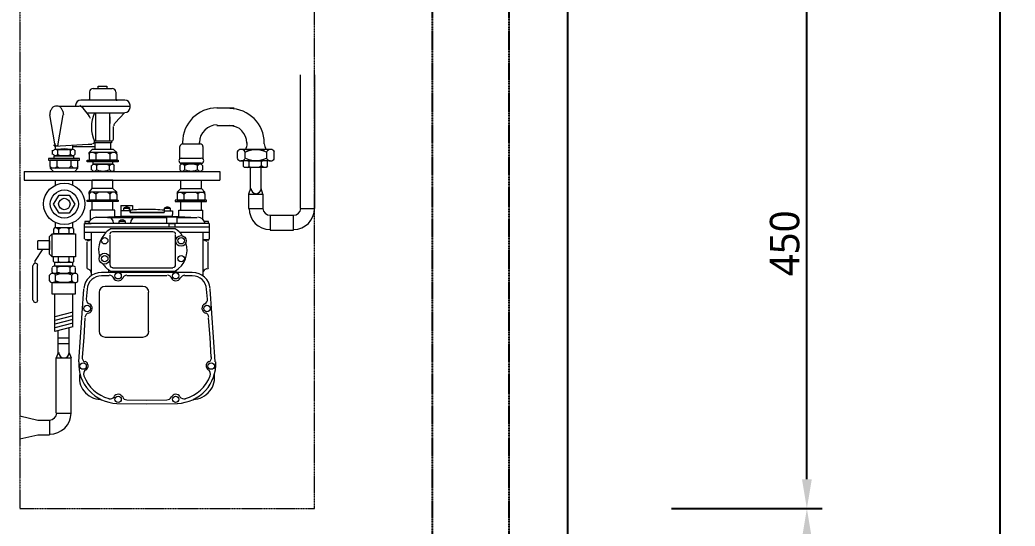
# Model space of a CAD drawing. Header units: millimetres. Extents: x -9013 to 516, y -36629 to 6082.
# Drawn here: x -329 to 516, y -30592 to -30162 of the extents above; entities that cross this region are included whole.
import ezdxf

# ---------------------------------------------------------------- set-up
doc = ezdxf.new("R2010")
doc.units = ezdxf.units.MM
doc.header["$LTSCALE"] = 0.05
doc.linetypes.add('CENTER', pattern=[50.8, 31.75, -6.35, 6.35, -6.35])
doc.linetypes.add('CENTER2', pattern=[28.575, 19.05, -3.175, 3.175, -3.175])
doc.layers.get('0').update_dxf_attribs({"lineweight": 18})
doc.layers.get('Defpoints').update_dxf_attribs({"color": 140, "lineweight": 18})
for name, color, linetype in [('1', 7, 'Continuous'), ('2CONC', 4, 'Continuous'), ('HWAT___5CS', 3, 'CENTER2')]:
    doc.layers.add(name, color=color, linetype=linetype)
doc.layers.add('G-Anno-Std-Cntr', color=1, linetype='CENTER2', lineweight=18)
doc.styles.add('trebuchet_MS', font='trebuc.ttf')
doc.dimstyles.new('MGP', dxfattribs={"dimtxt": 2.5, "dimasz": 2.5, "dimexe": 1.25, "dimexo": 0.625, "dimtad": 1, "dimdec": 0, "dimtxsty": 'trebuchet_MS', "dimcen": 2.5, "dimclrt": 7, "dimadec": 0, "dimazin": 0, "dimtfac": 1, "dimtdec": 0, "dimtmove": 0, "dimatfit": 3, "dimfxl": 1.148294, "dimfxlon": 1, "dimarcsym": 2})

# ---------------------------------------------------------------- blocks, each defined once
blk = doc.blocks.new('*D1034')
at = {"color": 0, "lineweight": -2, "transparency": 16777216}
for p, q in [((224.17, -30576.94), (352, -30576.94)), ((339, -30651.94), (339, -30601.94)), ((224.17, -30676.94), (352, -30676.94))]:
    blk.add_line(p, q, dxfattribs=at)
at = {"color": 0, "transparency": 16777216}
for points in [[(334.84, -30601.94), (343.17, -30601.94), (339, -30576.94)], [(334.84, -30651.94), (343.17, -30651.94), (339, -30676.94)]]:
    blk.add_solid(points, dxfattribs=at)
at = {"layer": 'Defpoints', "color": 0, "transparency": 16777216}
for p in [(-101.88, -30576.94), (339, -30576.94), (-101.88, -30676.94)]:
    blk.add_point(p, dxfattribs=at)
at = {"color": 7, "transparency": 16777216, "insert": (320.28, -30626.94), "char_height": 25, "attachment_point": 5, "rotation": 90, "style": 'trebuchet_MS'}
blk.add_mtext('100', dxfattribs=at)
blk = doc.blocks.new('*D1035')
at = {"color": 0, "lineweight": -2, "transparency": 16777216}
for p, q in [((224.17, -30126.94), (352, -30126.94)), ((339, -30551.94), (339, -30151.94)), ((224.17, -30576.94), (352, -30576.94))]:
    blk.add_line(p, q, dxfattribs=at)
at = {"color": 0, "transparency": 16777216}
for points in [[(334.84, -30151.94), (343.17, -30151.94), (339, -30126.94)], [(334.84, -30551.94), (343.17, -30551.94), (339, -30576.94)]]:
    blk.add_solid(points, dxfattribs=at)
at = {"layer": 'Defpoints', "color": 0, "transparency": 16777216}
for p in [(-101.88, -30126.94), (339, -30126.94), (-101.88, -30576.94)]:
    blk.add_point(p, dxfattribs=at)
at = {"color": 7, "transparency": 16777216, "insert": (320.28, -30351.94), "char_height": 25, "attachment_point": 5, "rotation": 90, "style": 'trebuchet_MS'}
blk.add_mtext('450', dxfattribs=at)
blk = doc.blocks.new('*D1039')
at = {"color": 0, "lineweight": -2, "transparency": 16777216}
for p, q in [((387.85, -30026.94), (515.68, -30026.94)), ((502.68, -30051.94), (502.68, -32351.94)), ((387.85, -32376.94), (515.68, -32376.94))]:
    blk.add_line(p, q, dxfattribs=at)
at = {"color": 0, "transparency": 16777216}
for points in [[(498.52, -30051.94), (506.85, -30051.94), (502.68, -30026.94)], [(498.52, -32351.94), (506.85, -32351.94), (502.68, -32376.94)]]:
    blk.add_solid(points, dxfattribs=at)
at = {"layer": 'Defpoints', "color": 0, "transparency": 16777216}
for p in [(136.28, -30026.94), (136.28, -32376.94), (502.68, -32376.94)]:
    blk.add_point(p, dxfattribs=at)
at = {"color": 7, "transparency": 16777216, "insert": (483.96, -31201.94), "char_height": 25, "attachment_point": 5, "rotation": 90, "style": 'trebuchet_MS'}
blk.add_mtext('2350', dxfattribs=at)
blk = doc.blocks.new('gas meter 1')
at = {"layer": '1', "color": 42, "lineweight": 9}
for points in [[(-6242.32, 3115), (-6242.32, 3001.6)], [(-6230.2, 3115), (-6230.2, 3001.6)], [(-6284.55, 3018.42), (-6286.11, 3013.72), (-6273.99, 3013.72), (-6275.56, 3018.42)], [(-6286.11, 3013.72), (-6286.11, 3001.6)], [(-6273.99, 3013.72), (-6273.99, 3001.6)], [(-6267.74, 2995.74), (-6248.19, 2995.74)], [(-6267.74, 2983.22), (-6248.19, 2983.22)], [(-6447.75, 2879.22), (-6449.31, 2874.92)], [(-6449.31, 2827.99), (-6449.31, 2874.92), (-6436.8, 2874.92)], [(-6438.36, 2879.22), (-6436.8, 2874.92)], [(-6436.8, 2827.99), (-6436.8, 2874.92)], [(-6480.2, 2825.65), (-6464.95, 2822.13)], [(-6464.95, 2822.13), (-6455.17, 2822.13)], [(-6480.2, 2806.1), (-6464.95, 2809.62)], [(-6464.95, 2809.62), (-6455.17, 2809.62)]]:
    blk.add_lwpolyline(points, dxfattribs=at)
at = {"layer": '1', "color": 0, "lineweight": 5}
for points in [[(-6421.16, 3100.14), (-6421.16, 3094.27)], [(-6418.03, 3103.26), (-6402, 3103.26)], [(-6413.73, 3103.26), (-6413.73, 3105.22), (-6406.3, 3105.22), (-6406.3, 3103.26)], [(-6398.87, 3100.14), (-6398.87, 3094.27)], [(-6391.44, 3093.49), (-6428.59, 3093.49)], [(-6421.94, 3093.49), (-6422.33, 3093.49)], [(-6398.48, 3093.49), (-6397.7, 3093.49)], [(-6446.96, 3088.41), (-6429.76, 3088.41)], [(-6432.89, 3089.19), (-6432.89, 3088.41)], [(-6386.75, 3088.02), (-6428.98, 3088.02)], [(-6423.5, 3082.54), (-6391.44, 3082.54)], [(-6415.68, 3058.69), (-6415.68, 3082.54)], [(-6403.95, 3058.69), (-6403.95, 3082.54)], [(-6399.26, 3074.33), (-6391.44, 3082.54)], [(-6386.75, 3086.84), (-6386.75, 3089.19)], [(-6313.24, 3086.84), (-6298.38, 3086.84)], [(-6450.48, 3056.34), (-6454.78, 3080.98)], [(-6447.75, 3056.34), (-6443.44, 3080.98)], [(-6403.95, 3079.41), (-6403.95, 3073.55)], [(-6400.82, 3060.25), (-6400.82, 3071.2)], [(-6313.24, 3071.98), (-6298.38, 3071.98)], [(-6402.39, 3058.69), (-6417.25, 3058.69)], [(-6417.25, 3058.69), (-6417.25, 3057.13), (-6416.46, 3057.13)], [(-6403.17, 3057.13), (-6417.25, 3057.13)], [(-6416.46, 3051.65), (-6416.46, 3057.13)], [(-6402.39, 3058.69), (-6402.39, 3058.69), (-6402.39, 3057.13), (-6403.17, 3057.13)], [(-6403.17, 3051.65), (-6403.17, 3057.13)], [(-6342.17, 3057.52), (-6342.17, 3056.34), (-6327.31, 3056.34)], [(-6327.71, 3056.34), (-6327.71, 3057.52)], [(-6287.29, 3056.34), (-6287.29, 3057.52)], [(-6272.82, 3056.34), (-6272.82, 3057.52)], [(-6452.44, 3047.35), (-6452.44, 3050.87)], [(-6451.26, 3054.78), (-6451.26, 3055.56)], [(-6422.33, 3055.95), (-6450.87, 3054)], [(-6450.87, 3055.95), (-6450.48, 3055.95)], [(-6450.09, 3051.65), (-6450.09, 3054)], [(-6435.23, 3051.65), (-6450.09, 3051.65)], [(-6435.62, 3051.65), (-6449.7, 3051.65)], [(-6448.14, 3047.35), (-6448.14, 3050.87)], [(-6446.96, 3051.65), (-6439.14, 3051.65)], [(-6437.19, 3047.35), (-6437.19, 3050.87)], [(-6435.23, 3051.65), (-6435.23, 3055.17)], [(-6435.23, 3054), (-6416.46, 3054)], [(-6433.28, 3047.35), (-6433.28, 3050.87)], [(-6419.2, 3055.95), (-6422.33, 3055.95)], [(-6421.55, 3048.91), (-6418.81, 3051.65)], [(-6421.55, 3047.74), (-6421.55, 3048.91), (-6420.37, 3048.91), (-6421.55, 3048.13)], [(-6399.26, 3048.91), (-6420.37, 3048.91)], [(-6400.82, 3051.65), (-6418.81, 3051.65)], [(-6417.64, 3048.91), (-6415.68, 3048.13), (-6413.73, 3048.91)], [(-6402, 3048.91), (-6403.95, 3047.74), (-6405.91, 3048.91)], [(-6398.09, 3047.74), (-6399.26, 3048.91), (-6398.09, 3048.91), (-6400.82, 3051.65)], [(-6398.09, 3047.74), (-6398.09, 3048.91)], [(-6344.91, 3054), (-6344.91, 3043.44)], [(-6324.97, 3054), (-6324.97, 3043.44)], [(-6295.89, 3049.7), (-6295.89, 3044.22)], [(-6268.52, 3051.65), (-6291.98, 3051.65)], [(-6289.24, 3049.7), (-6289.24, 3044.22)], [(-6288.46, 3051.65), (-6272.43, 3051.65)], [(-6270.86, 3049.7), (-6270.86, 3044.22)], [(-6264.61, 3049.7), (-6264.61, 3044.22)], [(-6429.76, 3043.83), (-6455.96, 3043.83)], [(-6455.96, 3043.83), (-6455.96, 3042.66)], [(-6455.96, 3042.66), (-6429.76, 3042.66)], [(-6430.93, 3042.66), (-6454.39, 3042.66)], [(-6454.39, 3037.18), (-6454.39, 3042.66)], [(-6451.26, 3046.18), (-6434.45, 3046.18), (-6451.26, 3046.18), (-6434.45, 3046.18)], [(-6451.26, 3043.83), (-6451.26, 3046.18)], [(-6435.62, 3046.18), (-6449.7, 3046.18)], [(-6448.53, 3037.18), (-6448.53, 3042.66)], [(-6447.75, 3046.18), (-6438.36, 3046.18)], [(-6436.8, 3037.58), (-6436.8, 3042.66)], [(-6434.45, 3043.83), (-6434.45, 3046.18)], [(-6430.93, 3037.18), (-6430.93, 3042.66)], [(-6429.76, 3042.66), (-6429.76, 3043.83)], [(-6423.11, 3042.66), (-6396.91, 3042.66)], [(-6423.11, 3041.09), (-6423.11, 3042.66)], [(-6396.91, 3041.09), (-6423.11, 3041.09)], [(-6421.55, 3048.13), (-6421.55, 3042.66)], [(-6398.09, 3042.66), (-6421.55, 3042.66)], [(-6418.42, 3041.09), (-6418.42, 3039.14)], [(-6415.68, 3048.13), (-6415.68, 3042.66)], [(-6403.95, 3047.74), (-6403.95, 3042.66)], [(-6401.61, 3041.09), (-6401.61, 3039.14)], [(-6398.09, 3047.74), (-6398.09, 3042.66)], [(-6396.91, 3042.66), (-6396.91, 3041.09)], [(-6343.74, 3044.22), (-6326.53, 3044.22)], [(-6326.53, 3039.92), (-6343.74, 3039.92)], [(-6328.88, 3039.92), (-6341.39, 3039.92)], [(-6341.39, 3039.92), (-6341.39, 3039.14)], [(-6328.88, 3039.92), (-6328.88, 3039.14)], [(-6267.74, 3041.88), (-6292.76, 3041.88)], [(-6268.52, 3041.88), (-6291.98, 3041.88)], [(-6270.08, 3041.88), (-6290.41, 3041.88)], [(-6290.41, 3037.18), (-6290.41, 3041.88)], [(-6286.9, 3041.88), (-6273.99, 3041.88)], [(-6285.72, 3037.18), (-6285.72, 3041.88)], [(-6275.17, 3037.58), (-6275.17, 3041.88)], [(-6270.08, 3037.58), (-6270.08, 3041.88)], [(-6476.68, 3032.88), (-6476.68, 3025.45), (-6310.5, 3025.45)], [(-6476.68, 3032.88), (-6310.5, 3032.88)], [(-6453.22, 3035.62), (-6454.39, 3037.18)], [(-6454.39, 3037.18), (-6454.39, 3035.62)], [(-6453.22, 3035.62), (-6454.39, 3035.62), (-6451.66, 3032.88)], [(-6432.1, 3035.62), (-6453.22, 3035.62)], [(-6450.48, 3035.62), (-6448.53, 3037.18)], [(-6448.53, 3037.18), (-6446.57, 3035.62)], [(-6436.8, 3037.58), (-6438.75, 3035.62)], [(-6434.84, 3035.62), (-6436.8, 3037.58)], [(-6433.67, 3032.88), (-6430.93, 3035.62), (-6432.1, 3035.62)], [(-6430.93, 3035.62), (-6430.93, 3037.18), (-6432.1, 3035.62)], [(-6419.59, 3037.97), (-6419.59, 3034.06)], [(-6418.42, 3039.14), (-6401.61, 3039.14), (-6418.42, 3039.14), (-6401.61, 3039.14)], [(-6402.78, 3039.14), (-6416.86, 3039.14)], [(-6415.29, 3037.97), (-6415.29, 3034.06)], [(-6414.9, 3039.14), (-6405.52, 3039.14)], [(-6404.34, 3037.97), (-6404.34, 3034.06)], [(-6400.43, 3037.97), (-6400.43, 3034.06)], [(-6344.52, 3037.97), (-6344.52, 3034.06)], [(-6327.31, 3039.14), (-6342.56, 3039.14)], [(-6340.61, 3037.97), (-6340.61, 3034.06)], [(-6329.66, 3037.97), (-6329.66, 3034.06)], [(-6325.36, 3037.97), (-6325.36, 3034.06)], [(-6310.5, 3032.88), (-6310.5, 3025.45)], [(-6271.25, 3036.4), (-6289.63, 3036.4), (-6290.41, 3037.18)], [(-6287.29, 3036.4), (-6285.72, 3037.18)], [(-6285.72, 3037.18), (-6283.77, 3036.4)], [(-6284.55, 3018.42), (-6284.55, 3036.4)], [(-6275.17, 3037.58), (-6277.12, 3036.4)], [(-6275.56, 3018.42), (-6275.56, 3036.4)], [(-6273.6, 3036.4), (-6275.17, 3037.58)], [(-6270.08, 3037.58), (-6271.25, 3036.4)], [(-6450.09, 3021.54), (-6450.09, 3025.45)], [(-6435.23, 3021.54), (-6435.23, 3025.45)], [(-6401.21, 3025.45), (-6418.81, 3025.45)], [(-6418.81, 3018.42), (-6418.81, 3025.45)], [(-6401.21, 3018.42), (-6401.21, 3025.45)], [(-6343.74, 3025.45), (-6326.14, 3025.45)], [(-6343.74, 3018.42), (-6343.74, 3025.45)], [(-6326.14, 3018.42), (-6326.14, 3025.45)], [(-6399.26, 3015.29), (-6420.37, 3015.29), (-6421.55, 3015.29), (-6418.81, 3018.42)], [(-6421.55, 3013.72), (-6421.55, 3015.29)], [(-6420.37, 3015.29), (-6421.55, 3014.11)], [(-6401.21, 3018.42), (-6418.81, 3018.42)], [(-6417.64, 3015.29), (-6415.68, 3014.11), (-6413.73, 3015.29)], [(-6403.95, 3013.72), (-6405.91, 3015.29)], [(-6402, 3015.29), (-6403.95, 3013.72)], [(-6399.26, 3015.29), (-6398.09, 3015.29), (-6401.21, 3018.42)], [(-6398.09, 3013.72), (-6399.26, 3015.29)], [(-6398.09, 3013.72), (-6398.09, 3015.29)], [(-6343.74, 3018.42), (-6346.86, 3015.29), (-6345.69, 3015.29)], [(-6346.86, 3015.29), (-6346.86, 3013.72), (-6345.69, 3015.29)], [(-6345.69, 3015.29), (-6324.58, 3015.29)], [(-6343.74, 3018.42), (-6326.14, 3018.42)], [(-6342.95, 3015.29), (-6341, 3013.72)], [(-6341, 3013.72), (-6339.04, 3015.29)], [(-6329.27, 3014.11), (-6331.22, 3015.29)], [(-6327.31, 3015.29), (-6329.27, 3014.11)], [(-6326.14, 3018.42), (-6323.4, 3015.29), (-6324.58, 3015.29)], [(-6324.58, 3015.29), (-6323.4, 3014.11)], [(-6323.4, 3013.72), (-6323.4, 3015.29)], [(-6446.96, 2997.69), (-6451.66, 3005.12), (-6446.96, 3012.94), (-6438.36, 3012.94), (-6433.67, 3005.12), (-6438.36, 2997.69), (-6446.96, 2997.69)], [(-6423.11, 3008.64), (-6396.91, 3008.64)], [(-6423.11, 3007.47), (-6423.11, 3008.64)], [(-6396.91, 3007.47), (-6423.11, 3007.47)], [(-6421.55, 3014.11), (-6421.55, 3008.64)], [(-6398.09, 3008.64), (-6421.55, 3008.64)], [(-6418.81, 3000.04), (-6418.81, 3007.47)], [(-6415.68, 3014.11), (-6415.68, 3008.64)], [(-6403.95, 3013.72), (-6403.95, 3008.64)], [(-6401.21, 3000.04), (-6401.21, 3007.47)], [(-6398.09, 3013.72), (-6398.09, 3008.64)], [(-6396.91, 3008.64), (-6396.91, 3007.47)], [(-6321.84, 3008.64), (-6348.43, 3008.64)], [(-6348.43, 3008.64), (-6348.43, 3007.47)], [(-6348.43, 3007.47), (-6321.84, 3007.47)], [(-6346.86, 3013.72), (-6346.86, 3008.64)], [(-6346.86, 3008.64), (-6323.4, 3008.64)], [(-6343.74, 3000.04), (-6343.74, 3007.47)], [(-6341, 3013.72), (-6341, 3008.64)], [(-6329.27, 3014.11), (-6329.27, 3008.64)], [(-6326.14, 3000.04), (-6326.14, 3007.47)], [(-6323.4, 3014.11), (-6323.4, 3008.64)], [(-6321.84, 3007.47), (-6321.84, 3008.64)], [(-6420.37, 2991.83), (-6420.37, 3000.04)], [(-6399.65, 3000.04), (-6420.37, 3000.04)], [(-6399.65, 2994.96), (-6399.65, 3000.04)], [(-6394.57, 3003.95), (-6384.79, 3003.95), (-6384.79, 3000.04)], [(-6394.57, 3003.95), (-6394.57, 2996.52)], [(-6357.81, 2999.65), (-6357.81, 2998.08), (-6386.75, 2998.08), (-6386.75, 2999.65), (-6394.57, 2999.65)], [(-6392.22, 3001.6), (-6392.22, 2999.65)], [(-6387.14, 3001.6), (-6389.88, 3001.6), (-6392.22, 3001.6)], [(-6387.14, 2999.65), (-6387.14, 3001.6)], [(-6386.75, 2999.65), (-6386.75, 2998.08)], [(-6386.75, 2998.08), (-6357.81, 2998.08)], [(-6357.81, 3001.6), (-6357.81, 2999.65)], [(-6352.34, 3001.6), (-6355.08, 3001.6), (-6357.81, 3001.6)], [(-6357.81, 2999.65), (-6350.77, 2999.65), (-6350.77, 2996.52)], [(-6352.34, 2999.65), (-6352.34, 3001.6)], [(-6345.3, 2994.96), (-6345.3, 3000.04), (-6324.97, 3000.04)], [(-6324.97, 2991.83), (-6324.97, 3000.04)], [(-6286.11, 3001.6), (-6273.99, 3001.6)], [(-6242.32, 3001.6), (-6230.2, 3001.6)], [(-6450.09, 2985.18), (-6450.09, 2989.48)], [(-6435.23, 2985.18), (-6435.23, 2989.48)], [(-6421.94, 2990.65), (-6425.07, 2990.65)], [(-6425.07, 2990.65), (-6425.07, 2988.7)], [(-6421.16, 2990.65), (-6421.94, 2990.65)], [(-6415.68, 2993.78), (-6394.57, 2994.96), (-6350.77, 2994.96), (-6329.66, 2993.78)], [(-6405.91, 2993.78), (-6415.68, 2993.78)], [(-6405.91, 2993.78), (-6355.86, 2993.78)], [(-6396.13, 2990.65), (-6396.13, 2988.7)], [(-6390.66, 2990.65), (-6393.79, 2990.65), (-6396.13, 2990.65)], [(-6394.57, 2996.52), (-6394.57, 2994.96)], [(-6390.66, 2988.7), (-6390.66, 2990.65)], [(-6381.27, 2993.78), (-6363.68, 2993.78)], [(-6346.86, 2988.7), (-6346.86, 2994.17), (-6355.86, 2994.17), (-6355.86, 2988.7)], [(-6350.77, 2994.96), (-6350.77, 2996.52)], [(-6346.86, 2993.78), (-6339.04, 2993.78), (-6329.66, 2993.78)], [(-6322.62, 2990.65), (-6323.4, 2990.65)], [(-6320.28, 2990.65), (-6322.62, 2990.65)], [(-6320.28, 2988.7), (-6320.28, 2990.65)], [(-6267.74, 2995.74), (-6267.74, 2983.22)], [(-6248.19, 2983.22), (-6248.19, 2995.74)], [(-6450.87, 2985.18), (-6451.66, 2984.01)], [(-6451.66, 2984.01), (-6451.66, 2980.1)], [(-6435.23, 2985.18), (-6450.87, 2985.18)], [(-6448.92, 2985.18), (-6447.35, 2984.01), (-6445.79, 2985.18)], [(-6447.35, 2984.01), (-6447.35, 2980.1)], [(-6437.19, 2985.18), (-6438.75, 2984.01), (-6439.92, 2985.18)], [(-6438.75, 2984.01), (-6438.75, 2980.1)], [(-6434.45, 2980.1), (-6434.45, 2984.01), (-6435.23, 2985.18)], [(-6319.49, 2988.7), (-6425.46, 2988.7)], [(-6425.46, 2975.8), (-6425.46, 2988.7)], [(-6319.49, 2985.57), (-6425.46, 2985.57)], [(-6407.47, 2981.27), (-6425.46, 2981.27)], [(-6424.68, 2988.7), (-6419.59, 2988.7)], [(-6419.59, 2981.27), (-6419.59, 2944.51)], [(-6348.43, 2984.4), (-6403.56, 2984.4)], [(-6350.38, 2981.66), (-6401.61, 2981.66)], [(-6353.9, 2988.7), (-6353.9, 2985.57)], [(-6353.9, 2988.7), (-6348.82, 2988.7)], [(-6348.82, 2988.7), (-6348.82, 2985.57)], [(-6319.49, 2981.27), (-6344.52, 2981.27)], [(-6324.97, 2981.27), (-6324.97, 2944.51)], [(-6319.49, 2988.7), (-6319.49, 2975.8)], [(-6266.17, 2982.83), (-6265.78, 2983.22)], [(-6464.95, 2966.8), (-6464.95, 2974.23)], [(-6455.17, 2974.23), (-6464.95, 2974.23)], [(-6452.83, 2980.1), (-6455.17, 2977.75)], [(-6455.17, 2962.89), (-6455.17, 2977.75)], [(-6455.17, 2974.23), (-6455.17, 2966.8)], [(-6452.83, 2960.55), (-6452.83, 2980.1)], [(-6452.83, 2980.1), (-6432.89, 2980.1)], [(-6434.45, 2980.1), (-6451.66, 2980.1)], [(-6432.89, 2980.1), (-6432.89, 2960.55)], [(-6419.59, 2975.01), (-6424.28, 2975.01)], [(-6423.5, 2973.06), (-6423.5, 2951.16)], [(-6403.95, 2979.31), (-6403.95, 2953.51)], [(-6348.04, 2953.51), (-6348.04, 2979.31)], [(-6320.28, 2975.01), (-6324.97, 2975.01)], [(-6321.84, 2973.84), (-6321.45, 2973.84)], [(-6320.67, 2973.06), (-6320.67, 2951.16)], [(-6461.43, 2966.41), (-6467.3, 2957.42)], [(-6455.17, 2966.8), (-6464.95, 2966.8)], [(-6467.3, 2955.07), (-6467.3, 2957.42)], [(-6452.83, 2960.55), (-6455.17, 2962.89)], [(-6432.89, 2960.55), (-6452.83, 2960.55)], [(-6450.87, 2955.85), (-6451.66, 2956.64), (-6451.66, 2960.55)], [(-6435.23, 2955.85), (-6450.87, 2955.85)], [(-6450.48, 2952.73), (-6450.48, 2955.85)], [(-6448.53, 2955.85), (-6447.35, 2956.64), (-6447.35, 2960.55)], [(-6447.35, 2956.64), (-6445.79, 2955.85)], [(-6438.36, 2956.64), (-6439.92, 2955.85)], [(-6437.19, 2955.85), (-6438.36, 2956.64), (-6438.36, 2960.55)], [(-6434.45, 2956.64), (-6435.23, 2955.85)], [(-6435.23, 2952.73), (-6435.23, 2955.85)], [(-6434.45, 2956.64), (-6434.45, 2960.55)], [(-6469.25, 2923.79), (-6469.25, 2953.12)], [(-6465.34, 2923.79), (-6465.34, 2953.12)], [(-6452.83, 2947.64), (-6452.83, 2951.16)], [(-6435.23, 2952.73), (-6450.87, 2952.73)], [(-6435.62, 2952.73), (-6450.09, 2952.73)], [(-6448.53, 2947.64), (-6448.53, 2951.16)], [(-6446.96, 2952.73), (-6439.14, 2952.73)], [(-6437.58, 2947.64), (-6437.58, 2951.16)], [(-6432.89, 2947.64), (-6432.89, 2951.16)], [(-6333.96, 2947.25), (-6410.99, 2947.25)], [(-6404.73, 2947.25), (-6404.73, 2948.43), (-6404.73, 2949.21)], [(-6403.56, 2948.43), (-6348.43, 2948.43)], [(-6401.61, 2951.16), (-6350.38, 2951.16)], [(-6347.65, 2947.25), (-6347.65, 2948.43), (-6347.65, 2949.21)], [(-6321.45, 2950.38), (-6321.84, 2950.38)], [(-6455.17, 2940.21), (-6455.17, 2944.91)], [(-6452.83, 2928.87), (-6452.83, 2938.65)], [(-6452.83, 2938.65), (-6433.28, 2938.65)], [(-6433.28, 2946.47), (-6452.44, 2946.47)], [(-6434.06, 2946.47), (-6452.05, 2946.47)], [(-6434.06, 2938.65), (-6452.05, 2938.65)], [(-6435.62, 2946.47), (-6450.09, 2946.47)], [(-6450.09, 2940.21), (-6450.09, 2944.91)], [(-6448.14, 2946.47), (-6438.36, 2946.47)], [(-6436.01, 2940.21), (-6436.01, 2944.91)], [(-6433.28, 2938.65), (-6433.28, 2928.87)], [(-6430.93, 2940.21), (-6430.93, 2944.91)], [(-6404.34, 2944.51), (-6410.99, 2944.51)], [(-6355.47, 2944.51), (-6389.48, 2944.51)], [(-6333.96, 2944.51), (-6340.61, 2944.51)], [(-6426.24, 2933.18), (-6428.98, 2892.51), (-6430.54, 2871.4)], [(-6423.11, 2933.18), (-6423.89, 2924.57)], [(-6412.95, 2930.44), (-6412.95, 2897.2)], [(-6375.8, 2935.52), (-6407.86, 2935.52)], [(-6371.11, 2897.2), (-6371.11, 2930.44)], [(-6321.06, 2924.57), (-6321.84, 2933.18)], [(-6315.97, 2892.51), (-6318.71, 2933.18)], [(-6433.28, 2928.87), (-6452.83, 2928.87)], [(-6450.48, 2897.2), (-6450.48, 2928.87)], [(-6435.23, 2901.11), (-6435.23, 2928.87)], [(-6435.23, 2913.63), (-6450.48, 2909.72)], [(-6435.23, 2910.5), (-6450.48, 2906.59)], [(-6435.23, 2907.37), (-6450.48, 2903.46)], [(-6425.07, 2908.93), (-6425.85, 2892.12), (-6427.41, 2875.31)], [(-6317.93, 2875.31), (-6318.71, 2892.12), (-6320.28, 2908.93)], [(-6435.23, 2904.24), (-6450.48, 2900.33)], [(-6435.23, 2901.11), (-6450.48, 2897.2)], [(-6447.75, 2879.22), (-6447.75, 2897.98)], [(-6438.36, 2879.22), (-6438.36, 2900.33)], [(-6447.75, 2891.73), (-6438.36, 2891.73)], [(-6407.86, 2892.51), (-6375.8, 2892.51)], [(-6314.41, 2871.4), (-6315.97, 2892.51)], [(-6447.75, 2887.04), (-6438.36, 2887.04)], [(-6389.48, 2839.33), (-6372.67, 2838.94)], [(-6372.67, 2838.94), (-6355.47, 2839.33)], [(-6398.09, 2836.21), (-6372.67, 2835.81), (-6346.86, 2836.21)], [(-6455.17, 2822.13), (-6455.17, 2809.62)], [(-6449.31, 2827.99), (-6436.8, 2827.99)]]:
    blk.add_lwpolyline(points, dxfattribs=at)
for points in [[(-6418.03, 3103.26), (-6419.59, 3103.26), (-6421.16, 3102.09), (-6421.16, 3100.53)], [(-6398.87, 3100.53), (-6398.87, 3102.09), (-6400.04, 3103.26), (-6402, 3103.26)], [(-6428.59, 3093.49), (-6430.93, 3093.49), (-6432.89, 3091.53), (-6432.89, 3089.19)], [(-6421.55, 3093.88), (-6421.16, 3093.88), (-6421.16, 3093.88), (-6421.16, 3094.27)], [(-6398.87, 3094.27), (-6398.87, 3093.88), (-6398.48, 3093.88), (-6398.09, 3093.88)], [(-6386.75, 3089.19), (-6386.75, 3091.53), (-6388.7, 3093.49), (-6391.05, 3093.49)], [(-6454.39, 3084.11), (-6454.78, 3082.93), (-6454.78, 3082.15), (-6454.78, 3080.98)], [(-6453.22, 3086.45), (-6453.61, 3085.67), (-6454, 3084.89), (-6454.39, 3084.11)], [(-6451.26, 3088.02), (-6452.05, 3087.62), (-6452.44, 3087.23), (-6453.22, 3086.45)], [(-6448.92, 3088.41), (-6449.7, 3088.41), (-6450.48, 3088.41), (-6451.26, 3088.02)], [(-6446.96, 3088.02), (-6447.35, 3088.41), (-6448.14, 3088.41), (-6448.92, 3088.41)], [(-6445.01, 3086.45), (-6445.4, 3087.23), (-6446.18, 3087.62), (-6446.96, 3088.02)], [(-6443.84, 3084.11), (-6444.23, 3084.89), (-6444.62, 3085.67), (-6445.01, 3086.45)], [(-6443.05, 3080.98), (-6443.05, 3082.15), (-6443.44, 3082.93), (-6443.44, 3084.11)], [(-6420.37, 3077.85), (-6422.33, 3082.15), (-6425.46, 3086.06), (-6429.37, 3088.8)], [(-6416.86, 3082.54), (-6420.37, 3075.11), (-6420.37, 3066.12), (-6416.86, 3058.69)], [(-6391.05, 3082.93), (-6388.7, 3082.93), (-6386.75, 3084.89), (-6386.75, 3087.23)], [(-6312.85, 3086.84), (-6329.27, 3086.84), (-6342.17, 3073.94), (-6342.17, 3057.52)], [(-6272.82, 3056.93), (-6272.82, 3073.35), (-6286.11, 3086.26), (-6302.14, 3086.26)], [(-6399.26, 3074.33), (-6400.04, 3073.55), (-6400.43, 3072.77), (-6400.43, 3071.59)], [(-6312.85, 3072.38), (-6321.06, 3072.38), (-6327.71, 3065.73), (-6327.71, 3057.52)], [(-6287.68, 3056.93), (-6287.68, 3065.14), (-6293.93, 3071.79), (-6302.14, 3071.79)], [(-6418.42, 3056.34), (-6418.03, 3056.73), (-6417.64, 3057.13), (-6416.86, 3057.52)], [(-6402.39, 3058.69), (-6401.61, 3058.69), (-6400.82, 3059.47), (-6400.82, 3060.25)], [(-6450.48, 3056.73), (-6450.48, 3056.34), (-6450.48, 3055.95), (-6450.48, 3055.95)], [(-6450.48, 3055.56), (-6450.48, 3055.56), (-6450.09, 3055.17), (-6450.09, 3055.17)], [(-6450.09, 3055.17), (-6449.7, 3055.17), (-6449.7, 3054.78), (-6449.7, 3054.78)], [(-6449.7, 3054.78), (-6449.31, 3054.78), (-6449.31, 3054.78), (-6448.92, 3054.78)], [(-6448.92, 3054.78), (-6448.92, 3054.78), (-6448.53, 3054.78), (-6448.53, 3054.78)], [(-6448.53, 3054.78), (-6448.53, 3054.78), (-6448.14, 3055.17), (-6448.14, 3055.17)], [(-6448.14, 3055.17), (-6447.75, 3055.17), (-6447.75, 3055.56), (-6447.75, 3055.56)], [(-6437.19, 3050.87), (-6440.32, 3052.43), (-6444.62, 3052.43), (-6448.14, 3050.87)], [(-6447.75, 3055.95), (-6447.75, 3055.95), (-6447.75, 3056.34), (-6447.75, 3056.73)], [(-6419.2, 3056.34), (-6418.81, 3056.34), (-6418.81, 3056.34), (-6418.81, 3056.34)], [(-6342.17, 3056.34), (-6343.35, 3056.34), (-6344.52, 3055.17), (-6344.52, 3054)], [(-6324.97, 3054), (-6324.97, 3055.17), (-6325.75, 3056.34), (-6327.31, 3056.34)], [(-6288.85, 3051.65), (-6287.68, 3053.22), (-6287.29, 3054.78), (-6287.29, 3056.34)], [(-6270.86, 3049.31), (-6276.73, 3052.04), (-6283.38, 3052.04), (-6288.85, 3049.31)], [(-6272.82, 3056.34), (-6272.82, 3054.78), (-6272.04, 3053.22), (-6271.25, 3051.65)], [(-6448.14, 3047.35), (-6444.62, 3045.79), (-6440.32, 3045.79), (-6437.19, 3047.35)], [(-6288.85, 3044.22), (-6283.38, 3041.49), (-6276.73, 3041.49), (-6270.86, 3044.22)], [(-6404.34, 3037.97), (-6407.47, 3039.53), (-6411.77, 3039.53), (-6415.29, 3037.97)], [(-6415.29, 3034.45), (-6411.77, 3032.88), (-6407.47, 3032.88), (-6404.34, 3034.45)], [(-6329.27, 3037.97), (-6332.79, 3039.53), (-6336.7, 3039.53), (-6340.22, 3037.97)], [(-6340.22, 3034.45), (-6336.7, 3032.88), (-6332.79, 3032.88), (-6329.27, 3034.45)], [(-6389.48, 3002.78), (-6390.66, 3002.78), (-6391.44, 3002.38), (-6392.22, 3001.6)], [(-6386.75, 3001.6), (-6387.53, 3002.38), (-6388.7, 3002.78), (-6389.48, 3002.78)], [(-6372.28, 3000.82), (-6376.97, 3000.82), (-6382.06, 3000.43), (-6386.75, 3000.04)], [(-6357.81, 3000.04), (-6362.5, 3000.43), (-6367.59, 3000.82), (-6372.28, 3000.82)], [(-6355.08, 3002.78), (-6355.86, 3002.78), (-6357.03, 3002.38), (-6357.81, 3001.6)], [(-6352.34, 3001.6), (-6353.12, 3002.38), (-6353.9, 3002.78), (-6355.08, 3002.78)], [(-6415.29, 2994.17), (-6418.42, 2994.17), (-6421.16, 2991.83), (-6421.94, 2988.7)], [(-6400.82, 2989.09), (-6400.82, 2991.83), (-6402.78, 2994.17), (-6405.91, 2994.17)], [(-6393.39, 2991.83), (-6394.57, 2991.83), (-6395.35, 2991.44), (-6396.13, 2990.65)], [(-6390.66, 2990.65), (-6391.44, 2991.44), (-6392.61, 2991.83), (-6393.39, 2991.83)], [(-6381.27, 2994.17), (-6384.01, 2994.17), (-6386.36, 2991.83), (-6386.36, 2989.09)], [(-6323.01, 2988.7), (-6323.4, 2991.83), (-6326.14, 2994.17), (-6329.27, 2994.17)], [(-6403.17, 2984.4), (-6411.38, 2979.31), (-6415.29, 2969.54), (-6412.55, 2960.55)], [(-6401.61, 2981.66), (-6402.78, 2981.66), (-6403.95, 2980.88), (-6403.95, 2979.71)], [(-6348.04, 2979.71), (-6348.04, 2980.88), (-6348.82, 2981.66), (-6350.38, 2981.66)], [(-6342.17, 2978.14), (-6343.74, 2980.88), (-6346.08, 2982.83), (-6348.43, 2984.4)], [(-6425.07, 2975.8), (-6425.07, 2975.4), (-6424.68, 2975.01), (-6424.28, 2975.01)], [(-6422.72, 2974.23), (-6423.11, 2974.23), (-6423.5, 2973.84), (-6423.5, 2973.45)], [(-6422.72, 2974.23), (-6421.94, 2974.23), (-6421.16, 2974.62), (-6420.77, 2975.01)], [(-6348.43, 2948.43), (-6340.22, 2953.51), (-6336.31, 2963.28), (-6339.44, 2972.67)], [(-6323.79, 2975.01), (-6323.4, 2974.62), (-6322.62, 2974.23), (-6321.84, 2974.23)], [(-6320.28, 2973.45), (-6320.28, 2973.84), (-6320.67, 2974.23), (-6321.06, 2974.23)], [(-6320.28, 2975.01), (-6319.88, 2975.01), (-6319.49, 2975.4), (-6319.49, 2975.8)], [(-6437.19, 2951.55), (-6440.71, 2953.12), (-6445.01, 2953.12), (-6448.53, 2951.55)], [(-6448.53, 2947.64), (-6445.01, 2946.08), (-6440.71, 2946.08), (-6437.19, 2947.64)], [(-6410.99, 2947.25), (-6418.81, 2947.25), (-6425.46, 2941.39), (-6425.85, 2933.57)], [(-6423.5, 2951.16), (-6423.5, 2950.77), (-6423.11, 2950.38), (-6422.72, 2950.38)], [(-6419.59, 2946.86), (-6419.59, 2948.82), (-6421.16, 2949.99), (-6422.72, 2950.38)], [(-6409.82, 2954.68), (-6408.25, 2952.34), (-6405.91, 2949.99), (-6403.17, 2948.43)], [(-6403.95, 2953.9), (-6403.95, 2952.34), (-6402.78, 2951.55), (-6401.61, 2951.55)], [(-6350.38, 2951.55), (-6348.82, 2951.55), (-6348.04, 2952.34), (-6348.04, 2953.9)], [(-6318.71, 2933.57), (-6319.49, 2941.39), (-6325.75, 2947.25), (-6333.96, 2947.25)], [(-6321.84, 2950.38), (-6323.4, 2949.99), (-6324.97, 2948.82), (-6324.97, 2946.86)], [(-6321.06, 2950.38), (-6320.67, 2950.38), (-6320.28, 2950.77), (-6320.28, 2951.16)], [(-6436.01, 2944.91), (-6440.32, 2946.86), (-6445.4, 2946.86), (-6449.7, 2944.91)], [(-6449.7, 2940.21), (-6445.4, 2938.26), (-6440.32, 2938.26), (-6436.01, 2940.21)], [(-6410.99, 2944.51), (-6417.25, 2944.51), (-6422.72, 2939.43), (-6423.11, 2933.18)], [(-6400.43, 2942.56), (-6401.21, 2943.73), (-6402.39, 2944.91), (-6404.34, 2944.91)], [(-6389.48, 2944.91), (-6391.05, 2944.91), (-6392.61, 2943.73), (-6393, 2942.56)], [(-6351.17, 2942.56), (-6351.95, 2943.73), (-6353.51, 2944.91), (-6355.08, 2944.91)], [(-6340.22, 2944.91), (-6341.78, 2944.91), (-6343.35, 2943.73), (-6344.13, 2942.56)], [(-6321.84, 2933.18), (-6322.23, 2939.43), (-6327.31, 2944.51), (-6333.96, 2944.51)], [(-6407.86, 2935.52), (-6410.6, 2935.52), (-6412.95, 2933.18), (-6412.95, 2930.44)], [(-6370.72, 2930.44), (-6370.72, 2933.18), (-6373.06, 2935.52), (-6375.8, 2935.52)], [(-6423.89, 2924.57), (-6423.89, 2923.01), (-6423.11, 2921.45), (-6421.55, 2920.66)], [(-6323.4, 2920.66), (-6321.84, 2921.45), (-6320.67, 2923.01), (-6321.06, 2924.57)], [(-6421.94, 2912.84), (-6423.5, 2912.45), (-6424.68, 2910.89), (-6425.07, 2909.32)], [(-6319.88, 2909.32), (-6319.88, 2910.89), (-6321.06, 2912.45), (-6322.62, 2912.84)], [(-6412.95, 2897.59), (-6412.95, 2894.47), (-6410.6, 2892.51), (-6407.86, 2892.51)], [(-6375.8, 2892.51), (-6373.06, 2892.51), (-6370.72, 2894.47), (-6370.72, 2897.59)], [(-6427.41, 2875.7), (-6427.41, 2873.74), (-6426.63, 2872.18), (-6425.07, 2871.4)], [(-6319.88, 2871.4), (-6318.32, 2872.18), (-6317.54, 2873.74), (-6317.54, 2875.7)], [(-6424.28, 2864.75), (-6425.85, 2863.58), (-6426.63, 2861.62), (-6425.85, 2859.67)], [(-6318.71, 2859.67), (-6318.32, 2861.62), (-6318.71, 2863.58), (-6320.28, 2864.75)], [(-6425.85, 2859.67), (-6422.33, 2850.28), (-6414.51, 2842.85), (-6404.73, 2840.51)], [(-6339.83, 2840.51), (-6330.05, 2842.85), (-6322.23, 2850.28), (-6318.71, 2859.67)], [(-6404.73, 2840.12), (-6402.78, 2839.72), (-6401.21, 2840.51), (-6400.04, 2841.68)], [(-6393, 2841.68), (-6392.61, 2840.12), (-6391.05, 2839.33), (-6389.48, 2839.33)], [(-6355.47, 2839.33), (-6353.9, 2839.33), (-6352.34, 2840.12), (-6351.56, 2841.68)], [(-6344.52, 2841.68), (-6343.35, 2840.51), (-6341.39, 2839.72), (-6339.83, 2840.12)]]:
    blk.add_open_spline(points, degree=3, dxfattribs=at)
for points, knots in [([(-6448.14, 3050.48), (-6448.53, 3051.26), (-6449.31, 3051.65), (-6450.09, 3051.65), (-6450.87, 3051.65), (-6451.66, 3051.26), (-6452.05, 3050.48)], [0, 0, 0, 0, 1, 1, 1, 2, 2, 2, 2]), ([(-6450.48, 3055.95), (-6450.48, 3055.95), (-6450.87, 3055.95), (-6450.87, 3055.95), (-6450.87, 3055.56), (-6450.87, 3055.56), (-6450.87, 3055.56)], [0, 0, 0, 0, 1, 1, 1, 2, 2, 2, 2]), ([(-6450.87, 3054.78), (-6450.87, 3054.78), (-6450.87, 3054.39), (-6450.87, 3054.39), (-6450.87, 3054.39), (-6450.48, 3054.39), (-6450.48, 3054.39)], [0, 0, 0, 0, 1, 1, 1, 2, 2, 2, 2]), ([(-6433.28, 3050.48), (-6433.67, 3051.26), (-6434.45, 3051.65), (-6435.23, 3051.65), (-6436.01, 3051.65), (-6436.8, 3051.26), (-6437.19, 3050.48)], [0, 0, 0, 0, 1, 1, 1, 2, 2, 2, 2]), ([(-6289.24, 3049.7), (-6289.63, 3050.87), (-6291.2, 3051.65), (-6292.37, 3051.65), (-6293.93, 3051.65), (-6295.11, 3050.87), (-6295.89, 3049.7)], [0, 0, 0, 0, 1, 1, 1, 2, 2, 2, 2]), ([(-6264.22, 3049.7), (-6264.61, 3050.87), (-6266.17, 3051.65), (-6267.34, 3051.65), (-6268.91, 3051.65), (-6270.08, 3050.87), (-6270.86, 3049.7)], [0, 0, 0, 0, 1, 1, 1, 2, 2, 2, 2]), ([(-6452.05, 3047.74), (-6451.66, 3046.96), (-6450.87, 3046.57), (-6450.09, 3046.57), (-6449.31, 3046.57), (-6448.53, 3046.96), (-6448.14, 3047.74)], [0, 0, 0, 0, 1, 1, 1, 2, 2, 2, 2]), ([(-6437.19, 3047.74), (-6436.8, 3046.96), (-6436.01, 3046.57), (-6435.23, 3046.57), (-6434.45, 3046.57), (-6433.67, 3046.96), (-6433.28, 3047.74)], [0, 0, 0, 0, 1, 1, 1, 2, 2, 2, 2]), ([(-6343.35, 3044.22), (-6344.52, 3044.22), (-6345.3, 3043.05), (-6345.3, 3042.27), (-6345.3, 3041.09), (-6344.52, 3039.92), (-6343.35, 3039.92)], [0, 0, 0, 0, 1, 1, 1, 2, 2, 2, 2]), ([(-6326.14, 3039.92), (-6324.97, 3039.92), (-6324.19, 3041.09), (-6324.19, 3042.27), (-6324.19, 3043.05), (-6324.97, 3044.22), (-6326.14, 3044.22)], [0, 0, 0, 0, 1, 1, 1, 2, 2, 2, 2]), ([(-6295.89, 3043.83), (-6295.11, 3042.66), (-6293.93, 3041.88), (-6292.37, 3041.88), (-6291.2, 3041.88), (-6289.63, 3042.66), (-6289.24, 3043.83)], [0, 0, 0, 0, 1, 1, 1, 2, 2, 2, 2]), ([(-6270.86, 3043.83), (-6270.08, 3042.66), (-6268.91, 3041.88), (-6267.34, 3041.88), (-6266.17, 3041.88), (-6264.61, 3042.66), (-6264.22, 3043.83)], [0, 0, 0, 0, 1, 1, 1, 2, 2, 2, 2]), ([(-6415.29, 3037.97), (-6415.68, 3038.75), (-6416.46, 3039.14), (-6417.25, 3039.14), (-6418.03, 3039.14), (-6418.81, 3038.75), (-6419.2, 3037.97)], [0, 0, 0, 0, 1, 1, 1, 2, 2, 2, 2]), ([(-6419.2, 3034.45), (-6418.81, 3033.67), (-6418.03, 3033.27), (-6417.25, 3033.27), (-6416.46, 3033.27), (-6415.68, 3033.67), (-6415.29, 3034.45)], [0, 0, 0, 0, 1, 1, 1, 2, 2, 2, 2]), ([(-6400.04, 3037.97), (-6400.43, 3038.75), (-6401.21, 3039.14), (-6402, 3039.14), (-6402.78, 3039.14), (-6403.56, 3038.75), (-6403.95, 3037.97)], [0, 0, 0, 0, 1, 1, 1, 2, 2, 2, 2]), ([(-6403.95, 3034.45), (-6403.56, 3033.67), (-6402.78, 3033.27), (-6402, 3033.27), (-6401.21, 3033.27), (-6400.43, 3033.67), (-6400.04, 3034.45)], [0, 0, 0, 0, 1, 1, 1, 2, 2, 2, 2]), ([(-6340.61, 3037.97), (-6341, 3038.75), (-6341.78, 3039.14), (-6342.56, 3039.14), (-6343.35, 3039.14), (-6344.13, 3038.75), (-6344.52, 3037.97)], [0, 0, 0, 0, 1, 1, 1, 2, 2, 2, 2]), ([(-6344.52, 3034.45), (-6344.13, 3033.67), (-6343.35, 3033.27), (-6342.56, 3033.27), (-6341.78, 3033.27), (-6341, 3033.67), (-6340.61, 3034.45)], [0, 0, 0, 0, 1, 1, 1, 2, 2, 2, 2]), ([(-6325.36, 3037.97), (-6325.75, 3038.75), (-6326.53, 3039.14), (-6327.31, 3039.14), (-6328.1, 3039.14), (-6328.88, 3038.75), (-6329.27, 3037.97)], [0, 0, 0, 0, 1, 1, 1, 2, 2, 2, 2]), ([(-6329.27, 3034.45), (-6328.88, 3033.67), (-6328.1, 3033.27), (-6327.31, 3033.27), (-6326.53, 3033.27), (-6325.75, 3033.67), (-6325.36, 3034.45)], [0, 0, 0, 0, 1, 1, 1, 2, 2, 2, 2]), ([(-6442.66, 3023.11), (-6452.05, 3023.11), (-6460.26, 3014.9), (-6460.26, 3005.51), (-6460.26, 2995.74), (-6452.05, 2987.92), (-6442.66, 2987.92), (-6432.89, 2987.92), (-6425.07, 2995.74), (-6425.07, 3005.51), (-6425.07, 3014.9), (-6432.89, 3023.11), (-6442.66, 3023.11)], [0, 0, 0, 0, 1, 1, 1, 2, 2, 2, 3, 3, 3, 4, 4, 4, 4]), ([(-6442.66, 3017.24), (-6448.92, 3017.24), (-6454.39, 3011.77), (-6454.39, 3005.51), (-6454.39, 2998.87), (-6448.92, 2993.39), (-6442.66, 2993.39), (-6436.01, 2993.39), (-6430.54, 2998.87), (-6430.54, 3005.51), (-6430.54, 3011.77), (-6436.01, 3017.24), (-6442.66, 3017.24)], [0, 0, 0, 0, 1, 1, 1, 2, 2, 2, 3, 3, 3, 4, 4, 4, 4]), ([(-6284.16, 3018.42), (-6284.16, 3016.07), (-6282.2, 3014.11), (-6279.86, 3014.11), (-6277.51, 3014.11), (-6275.56, 3016.07), (-6275.56, 3018.42)], [0, 0, 0, 0, 1, 1, 1, 2, 2, 2, 2]), ([(-6442.66, 3010.2), (-6445.01, 3010.2), (-6447.35, 3007.86), (-6447.35, 3005.51), (-6447.35, 3002.78), (-6445.01, 3000.43), (-6442.66, 3000.43), (-6439.92, 3000.43), (-6437.58, 3002.78), (-6437.58, 3005.51), (-6437.58, 3007.86), (-6439.92, 3010.2), (-6442.66, 3010.2)], [0, 0, 0, 0, 1, 1, 1, 2, 2, 2, 3, 3, 3, 4, 4, 4, 4]), ([(-6408.25, 2976.97), (-6409.82, 2976.97), (-6410.99, 2975.4), (-6410.99, 2974.23), (-6410.99, 2972.67), (-6409.82, 2971.49), (-6408.25, 2971.49), (-6406.69, 2971.49), (-6405.52, 2972.67), (-6405.52, 2974.23), (-6405.52, 2975.4), (-6406.69, 2976.97), (-6408.25, 2976.97)], [0, 0, 0, 0, 1, 1, 1, 2, 2, 2, 3, 3, 3, 4, 4, 4, 4]), ([(-6408.25, 2976.97), (-6409.82, 2976.97), (-6410.99, 2975.4), (-6410.99, 2974.23), (-6410.99, 2972.67), (-6409.82, 2971.49), (-6408.25, 2971.49), (-6406.69, 2971.49), (-6405.52, 2972.67), (-6405.52, 2974.23), (-6405.52, 2975.4), (-6406.69, 2976.97), (-6408.25, 2976.97)], [0, 0, 0, 0, 1, 1, 1, 2, 2, 2, 3, 3, 3, 4, 4, 4, 4]), ([(-6408.25, 2976.97), (-6409.82, 2976.97), (-6410.99, 2975.4), (-6410.99, 2974.23), (-6410.99, 2972.67), (-6409.82, 2971.49), (-6408.25, 2971.49), (-6406.69, 2971.49), (-6405.52, 2972.67), (-6405.52, 2974.23), (-6405.52, 2975.4), (-6406.69, 2976.97), (-6408.25, 2976.97)], [0, 0, 0, 0, 1, 1, 1, 2, 2, 2, 3, 3, 3, 4, 4, 4, 4]), ([(-6343.35, 2978.53), (-6346.08, 2978.53), (-6348.04, 2976.58), (-6348.04, 2974.23), (-6348.04, 2971.49), (-6346.08, 2969.54), (-6343.35, 2969.54), (-6341, 2969.54), (-6339.04, 2971.49), (-6339.04, 2974.23), (-6339.04, 2976.58), (-6341, 2978.53), (-6343.35, 2978.53)], [0, 0, 0, 0, 1, 1, 1, 2, 2, 2, 3, 3, 3, 4, 4, 4, 4]), ([(-6343.35, 2976.97), (-6344.91, 2976.97), (-6346.08, 2975.4), (-6346.08, 2974.23), (-6346.08, 2972.67), (-6344.91, 2971.49), (-6343.35, 2971.49), (-6341.78, 2971.49), (-6340.61, 2972.67), (-6340.61, 2974.23), (-6340.61, 2975.4), (-6341.78, 2976.97), (-6343.35, 2976.97)], [0, 0, 0, 0, 1, 1, 1, 2, 2, 2, 3, 3, 3, 4, 4, 4, 4]), ([(-6343.35, 2976.97), (-6344.91, 2976.97), (-6346.08, 2975.4), (-6346.08, 2974.23), (-6346.08, 2972.67), (-6344.91, 2971.49), (-6343.35, 2971.49), (-6341.78, 2971.49), (-6340.61, 2972.67), (-6340.61, 2974.23), (-6340.61, 2975.4), (-6341.78, 2976.97), (-6343.35, 2976.97)], [0, 0, 0, 0, 1, 1, 1, 2, 2, 2, 3, 3, 3, 4, 4, 4, 4]), ([(-6408.25, 2963.67), (-6410.99, 2963.67), (-6412.95, 2961.33), (-6412.95, 2958.98), (-6412.95, 2956.64), (-6410.99, 2954.29), (-6408.25, 2954.29), (-6405.91, 2954.29), (-6403.95, 2956.64), (-6403.95, 2958.98), (-6403.95, 2961.33), (-6405.91, 2963.67), (-6408.25, 2963.67)], [0, 0, 0, 0, 1, 1, 1, 2, 2, 2, 3, 3, 3, 4, 4, 4, 4]), ([(-6408.25, 2961.72), (-6409.82, 2961.72), (-6410.99, 2960.55), (-6410.99, 2958.98), (-6410.99, 2957.42), (-6409.82, 2956.25), (-6408.25, 2956.25), (-6406.69, 2956.25), (-6405.52, 2957.42), (-6405.52, 2958.98), (-6405.52, 2960.55), (-6406.69, 2961.72), (-6408.25, 2961.72)], [0, 0, 0, 0, 1, 1, 1, 2, 2, 2, 3, 3, 3, 4, 4, 4, 4]), ([(-6408.25, 2961.72), (-6409.82, 2961.72), (-6410.99, 2960.55), (-6410.99, 2958.98), (-6410.99, 2957.42), (-6409.82, 2956.25), (-6408.25, 2956.25), (-6406.69, 2956.25), (-6405.52, 2957.42), (-6405.52, 2958.98), (-6405.52, 2960.55), (-6406.69, 2961.72), (-6408.25, 2961.72)], [0, 0, 0, 0, 1, 1, 1, 2, 2, 2, 3, 3, 3, 4, 4, 4, 4]), ([(-6343.35, 2961.72), (-6344.91, 2961.72), (-6346.08, 2960.55), (-6346.08, 2958.98), (-6346.08, 2957.42), (-6344.91, 2956.25), (-6343.35, 2956.25), (-6341.78, 2956.25), (-6340.61, 2957.42), (-6340.61, 2958.98), (-6340.61, 2960.55), (-6341.78, 2961.72), (-6343.35, 2961.72)], [0, 0, 0, 0, 1, 1, 1, 2, 2, 2, 3, 3, 3, 4, 4, 4, 4]), ([(-6343.35, 2961.72), (-6344.91, 2961.72), (-6346.08, 2960.55), (-6346.08, 2958.98), (-6346.08, 2957.42), (-6344.91, 2956.25), (-6343.35, 2956.25), (-6341.78, 2956.25), (-6340.61, 2957.42), (-6340.61, 2958.98), (-6340.61, 2960.55), (-6341.78, 2961.72), (-6343.35, 2961.72)], [0, 0, 0, 0, 1, 1, 1, 2, 2, 2, 3, 3, 3, 4, 4, 4, 4]), ([(-6343.35, 2961.72), (-6344.91, 2961.72), (-6346.08, 2960.55), (-6346.08, 2958.98), (-6346.08, 2957.42), (-6344.91, 2956.25), (-6343.35, 2956.25), (-6341.78, 2956.25), (-6340.61, 2957.42), (-6340.61, 2958.98), (-6340.61, 2960.55), (-6341.78, 2961.72), (-6343.35, 2961.72)], [0, 0, 0, 0, 1, 1, 1, 2, 2, 2, 3, 3, 3, 4, 4, 4, 4]), ([(-6464.95, 2953.12), (-6464.95, 2954.29), (-6466.12, 2955.07), (-6466.9, 2955.07), (-6468.08, 2955.07), (-6468.86, 2954.29), (-6468.86, 2953.12)], [0, 0, 0, 0, 1, 1, 1, 2, 2, 2, 2]), ([(-6448.53, 2951.55), (-6448.92, 2952.34), (-6449.7, 2952.73), (-6450.48, 2952.73), (-6451.66, 2952.73), (-6452.44, 2952.34), (-6452.83, 2951.55)], [0, 0, 0, 0, 1, 1, 1, 2, 2, 2, 2]), ([(-6452.83, 2947.64), (-6452.44, 2946.86), (-6451.66, 2946.47), (-6450.48, 2946.47), (-6449.7, 2946.47), (-6448.92, 2946.86), (-6448.53, 2947.64)], [0, 0, 0, 0, 1, 1, 1, 2, 2, 2, 2]), ([(-6432.89, 2951.55), (-6433.28, 2952.34), (-6434.45, 2952.73), (-6435.23, 2952.73), (-6436.01, 2952.73), (-6436.8, 2952.34), (-6437.58, 2951.55)], [0, 0, 0, 0, 1, 1, 1, 2, 2, 2, 2]), ([(-6437.58, 2947.64), (-6436.8, 2946.86), (-6436.01, 2946.47), (-6435.23, 2946.47), (-6434.45, 2946.47), (-6433.28, 2946.86), (-6432.89, 2947.64)], [0, 0, 0, 0, 1, 1, 1, 2, 2, 2, 2]), ([(-6396.91, 2947.25), (-6398.48, 2947.25), (-6399.65, 2945.69), (-6399.65, 2944.51), (-6399.65, 2942.95), (-6398.48, 2941.78), (-6396.91, 2941.78), (-6395.35, 2941.78), (-6394.18, 2942.95), (-6394.18, 2944.51), (-6394.18, 2945.69), (-6395.35, 2947.25), (-6396.91, 2947.25)], [0, 0, 0, 0, 1, 1, 1, 2, 2, 2, 3, 3, 3, 4, 4, 4, 4]), ([(-6348.04, 2947.25), (-6349.21, 2947.25), (-6350.77, 2945.69), (-6350.77, 2944.51), (-6350.77, 2942.95), (-6349.21, 2941.78), (-6348.04, 2941.78), (-6346.47, 2941.78), (-6345.3, 2942.95), (-6345.3, 2944.51), (-6345.3, 2945.69), (-6346.47, 2947.25), (-6348.04, 2947.25)], [0, 0, 0, 0, 1, 1, 1, 2, 2, 2, 3, 3, 3, 4, 4, 4, 4]), ([(-6449.7, 2944.91), (-6450.48, 2946.08), (-6451.26, 2946.47), (-6452.44, 2946.47), (-6453.61, 2946.47), (-6454.39, 2946.08), (-6455.17, 2944.91)], [0, 0, 0, 0, 1, 1, 1, 2, 2, 2, 2]), ([(-6455.17, 2940.21), (-6454.39, 2939.04), (-6453.61, 2938.65), (-6452.44, 2938.65), (-6451.26, 2938.65), (-6450.48, 2939.04), (-6449.7, 2940.21)], [0, 0, 0, 0, 1, 1, 1, 2, 2, 2, 2]), ([(-6430.93, 2944.91), (-6431.32, 2946.08), (-6432.1, 2946.47), (-6433.28, 2946.47), (-6434.45, 2946.47), (-6435.62, 2946.08), (-6436.01, 2944.91)], [0, 0, 0, 0, 1, 1, 1, 2, 2, 2, 2]), ([(-6436.01, 2940.21), (-6435.62, 2939.04), (-6434.45, 2938.65), (-6433.28, 2938.65), (-6432.1, 2938.65), (-6431.32, 2939.04), (-6430.93, 2940.21)], [0, 0, 0, 0, 1, 1, 1, 2, 2, 2, 2]), ([(-6400.82, 2942.56), (-6400.04, 2941), (-6398.48, 2940.21), (-6396.91, 2940.21), (-6395.35, 2940.21), (-6393.79, 2941), (-6393, 2942.56)], [0, 0, 0, 0, 1, 1, 1, 2, 2, 2, 2]), ([(-6351.56, 2942.56), (-6351.17, 2941), (-6349.6, 2940.21), (-6348.04, 2940.21), (-6346.08, 2940.21), (-6344.91, 2941), (-6344.13, 2942.56)], [0, 0, 0, 0, 1, 1, 1, 2, 2, 2, 2]), ([(-6468.86, 2923.79), (-6468.86, 2922.62), (-6468.08, 2921.84), (-6466.9, 2921.84), (-6466.12, 2921.84), (-6464.95, 2922.62), (-6464.95, 2923.79)], [0, 0, 0, 0, 1, 1, 1, 2, 2, 2, 2]), ([(-6423.11, 2919.49), (-6424.68, 2919.49), (-6425.85, 2918.32), (-6425.85, 2916.75), (-6425.85, 2915.19), (-6424.68, 2914.02), (-6423.11, 2914.02), (-6421.55, 2914.02), (-6420.37, 2915.19), (-6420.37, 2916.75), (-6420.37, 2918.32), (-6421.55, 2919.49), (-6423.11, 2919.49)], [0, 0, 0, 0, 1, 1, 1, 2, 2, 2, 3, 3, 3, 4, 4, 4, 4]), ([(-6421.94, 2912.84), (-6419.98, 2913.23), (-6419.2, 2914.8), (-6418.81, 2916.36), (-6418.81, 2918.32), (-6419.59, 2919.88), (-6421.16, 2920.66)], [0, 0, 0, 0, 1, 1, 1, 2, 2, 2, 2]), ([(-6323.4, 2920.66), (-6324.97, 2919.88), (-6325.75, 2918.32), (-6325.75, 2916.36), (-6325.36, 2914.8), (-6324.19, 2913.23), (-6322.62, 2912.84)], [0, 0, 0, 0, 1, 1, 1, 2, 2, 2, 2]), ([(-6321.45, 2919.49), (-6322.62, 2919.49), (-6324.19, 2918.32), (-6324.19, 2916.75), (-6324.19, 2915.19), (-6322.62, 2914.02), (-6321.45, 2914.02), (-6319.88, 2914.02), (-6318.71, 2915.19), (-6318.71, 2916.75), (-6318.71, 2918.32), (-6319.88, 2919.49), (-6321.45, 2919.49)], [0, 0, 0, 0, 1, 1, 1, 2, 2, 2, 3, 3, 3, 4, 4, 4, 4]), ([(-6447.35, 2879.61), (-6447.35, 2876.87), (-6445.4, 2874.92), (-6442.66, 2874.92), (-6440.32, 2874.92), (-6438.36, 2876.87), (-6438.36, 2879.61)], [0, 0, 0, 0, 1, 1, 1, 2, 2, 2, 2]), ([(-6430.15, 2871.4), (-6430.93, 2862.4), (-6427.8, 2853.8), (-6421.55, 2847.15), (-6415.68, 2840.51), (-6407.08, 2836.6), (-6398.09, 2836.21)], [0, 0, 0, 0, 1, 1, 1, 2, 2, 2, 2]), ([(-6424.28, 2864.36), (-6422.72, 2865.53), (-6422.33, 2866.7), (-6422.33, 2868.27), (-6422.33, 2869.83), (-6423.11, 2871.01), (-6424.68, 2871.79)], [0, 0, 0, 0, 1, 1, 1, 2, 2, 2, 2]), ([(-6346.47, 2836.21), (-6337.48, 2836.6), (-6328.88, 2840.51), (-6322.62, 2847.15), (-6316.76, 2853.8), (-6313.63, 2862.4), (-6314.02, 2871.4)], [0, 0, 0, 0, 1, 1, 1, 2, 2, 2, 2]), ([(-6319.88, 2871.79), (-6321.06, 2871.01), (-6322.23, 2869.83), (-6322.23, 2868.27), (-6322.23, 2866.7), (-6321.45, 2865.53), (-6320.28, 2864.36)], [0, 0, 0, 0, 1, 1, 1, 2, 2, 2, 2]), ([(-6426.63, 2870.61), (-6428.19, 2870.61), (-6429.37, 2869.44), (-6429.37, 2867.88), (-6429.37, 2866.31), (-6428.19, 2865.14), (-6426.63, 2865.14), (-6425.07, 2865.14), (-6423.89, 2866.31), (-6423.89, 2867.88), (-6423.89, 2869.44), (-6425.07, 2870.61), (-6426.63, 2870.61)], [0, 0, 0, 0, 1, 1, 1, 2, 2, 2, 3, 3, 3, 4, 4, 4, 4]), ([(-6317.93, 2870.61), (-6319.49, 2870.61), (-6320.67, 2869.44), (-6320.67, 2867.88), (-6320.67, 2866.31), (-6319.49, 2865.14), (-6317.93, 2865.14), (-6316.37, 2865.14), (-6315.19, 2866.31), (-6315.19, 2867.88), (-6315.19, 2869.44), (-6316.37, 2870.61), (-6317.93, 2870.61)], [0, 0, 0, 0, 1, 1, 1, 2, 2, 2, 3, 3, 3, 4, 4, 4, 4]), ([(-6429.37, 2861.62), (-6430.54, 2856.54), (-6428.98, 2850.67), (-6425.85, 2846.76), (-6422.33, 2842.46), (-6417.25, 2839.72), (-6411.77, 2839.72)], [0, 0, 0, 0, 1, 1, 1, 2, 2, 2, 2]), ([(-6333.18, 2839.72), (-6327.71, 2839.72), (-6322.62, 2842.46), (-6319.1, 2846.76), (-6315.58, 2850.67), (-6314.41, 2856.54), (-6315.19, 2861.62)], [0, 0, 0, 0, 1, 1, 1, 2, 2, 2, 2]), ([(-6393, 2841.68), (-6393.79, 2842.85), (-6394.96, 2843.63), (-6396.52, 2844.03), (-6398.09, 2844.03), (-6399.65, 2843.24), (-6400.43, 2842.07)], [0, 0, 0, 0, 1, 1, 1, 2, 2, 2, 2]), ([(-6396.91, 2842.46), (-6398.48, 2842.46), (-6399.65, 2840.9), (-6399.65, 2839.72), (-6399.65, 2838.16), (-6398.48, 2836.99), (-6396.91, 2836.99), (-6395.35, 2836.99), (-6394.18, 2838.16), (-6394.18, 2839.72), (-6394.18, 2840.9), (-6395.35, 2842.46), (-6396.91, 2842.46)], [0, 0, 0, 0, 1, 1, 1, 2, 2, 2, 3, 3, 3, 4, 4, 4, 4]), ([(-6344.52, 2842.07), (-6345.3, 2843.24), (-6346.47, 2844.03), (-6348.04, 2844.03), (-6349.6, 2843.63), (-6351.17, 2842.85), (-6351.56, 2841.68)], [0, 0, 0, 0, 1, 1, 1, 2, 2, 2, 2]), ([(-6348.04, 2842.46), (-6349.21, 2842.46), (-6350.77, 2840.9), (-6350.77, 2839.72), (-6350.77, 2838.16), (-6349.21, 2836.99), (-6348.04, 2836.99), (-6346.47, 2836.99), (-6345.3, 2838.16), (-6345.3, 2839.72), (-6345.3, 2840.9), (-6346.47, 2842.46), (-6348.04, 2842.46)], [0, 0, 0, 0, 1, 1, 1, 2, 2, 2, 3, 3, 3, 4, 4, 4, 4])]:
    blk.add_open_spline(points, degree=3, knots=knots, dxfattribs=at)
at = {"layer": '1', "color": 42, "lineweight": 9}
for points in [[(-6285.72, 3001.6), (-6285.72, 2991.83), (-6277.9, 2983.62), (-6267.74, 2983.62)], [(-6273.99, 3001.6), (-6273.99, 2998.47), (-6271.25, 2995.74), (-6267.74, 2995.74)], [(-6248.19, 2995.74), (-6244.67, 2995.74), (-6241.93, 2998.47), (-6241.93, 3001.6)], [(-6248.19, 2983.62), (-6238.02, 2983.62), (-6230.2, 2991.83), (-6230.2, 3001.6)], [(-6455.17, 2822.13), (-6451.66, 2822.13), (-6448.92, 2824.87), (-6448.92, 2827.99)], [(-6455.17, 2810.01), (-6445.01, 2810.01), (-6436.8, 2818.22), (-6436.8, 2827.99)]]:
    blk.add_open_spline(points, degree=3, dxfattribs=at)
at = {"layer": 'G-Anno-Std-Cntr'}
blk.add_lwpolyline([(-6480.2, 2746.98), (-6230.2, 2746.98), (-6230.2, 3196.98), (-6480.2, 3196.98)], close=True, dxfattribs=at)

msp = doc.modelspace()

# ---------------------------------------------------------------- linework, layer by layer
at = {"layer": '2CONC', "lineweight": -3}
msp.add_line((136.28, -32376.94), (136.28, -30026.94), dxfattribs=at)
at = {"layer": 'HWAT___5CS', "color": 2}
for p, q in [((21.28, -32376.94), (21.28, -30026.94)), ((86.28, -32376.94), (86.28, -30026.94))]:
    msp.add_line(p, q, dxfattribs=at)

# ---------------------------------------------------------------- block references
at = {"layer": 'G-Anno-Std-Cntr', "color": 7, "linetype": 'CENTER'}
msp.add_blockref('gas meter 1', (6151.47, -33323.92), dxfattribs=at)

# ---------------------------------------------------------------- dimensions: what is measured, and where the dimension line sits
for base, p1, p2, picture, middle in [((502.68, -32376.94), (136.28, -30026.94), (136.28, -32376.94), '*D1039', (483.96, -31201.94)), ((339, -30126.94), (-101.88, -30576.94), (-101.88, -30126.94), '*D1035', (320.28, -30351.94)), ((339, -30576.94), (-101.88, -30676.94), (-101.88, -30576.94), '*D1034', (320.28, -30626.94))]:
    dim = msp.add_linear_dim(base=base, p1=p1, p2=p2, angle=90, dimstyle='MGP', override={"dimscale": 100, "dimtxt": 0.25, "dimasz": 0.25, "dimexe": 0.13, "dimexo": 0.06, "dimgap": 0.06, "dimarcsym": 1})
    dim.commit()
    dim.dimension.update_dxf_attribs({"geometry": picture, "text_midpoint": middle})

doc.saveas('drawing.dxf')
